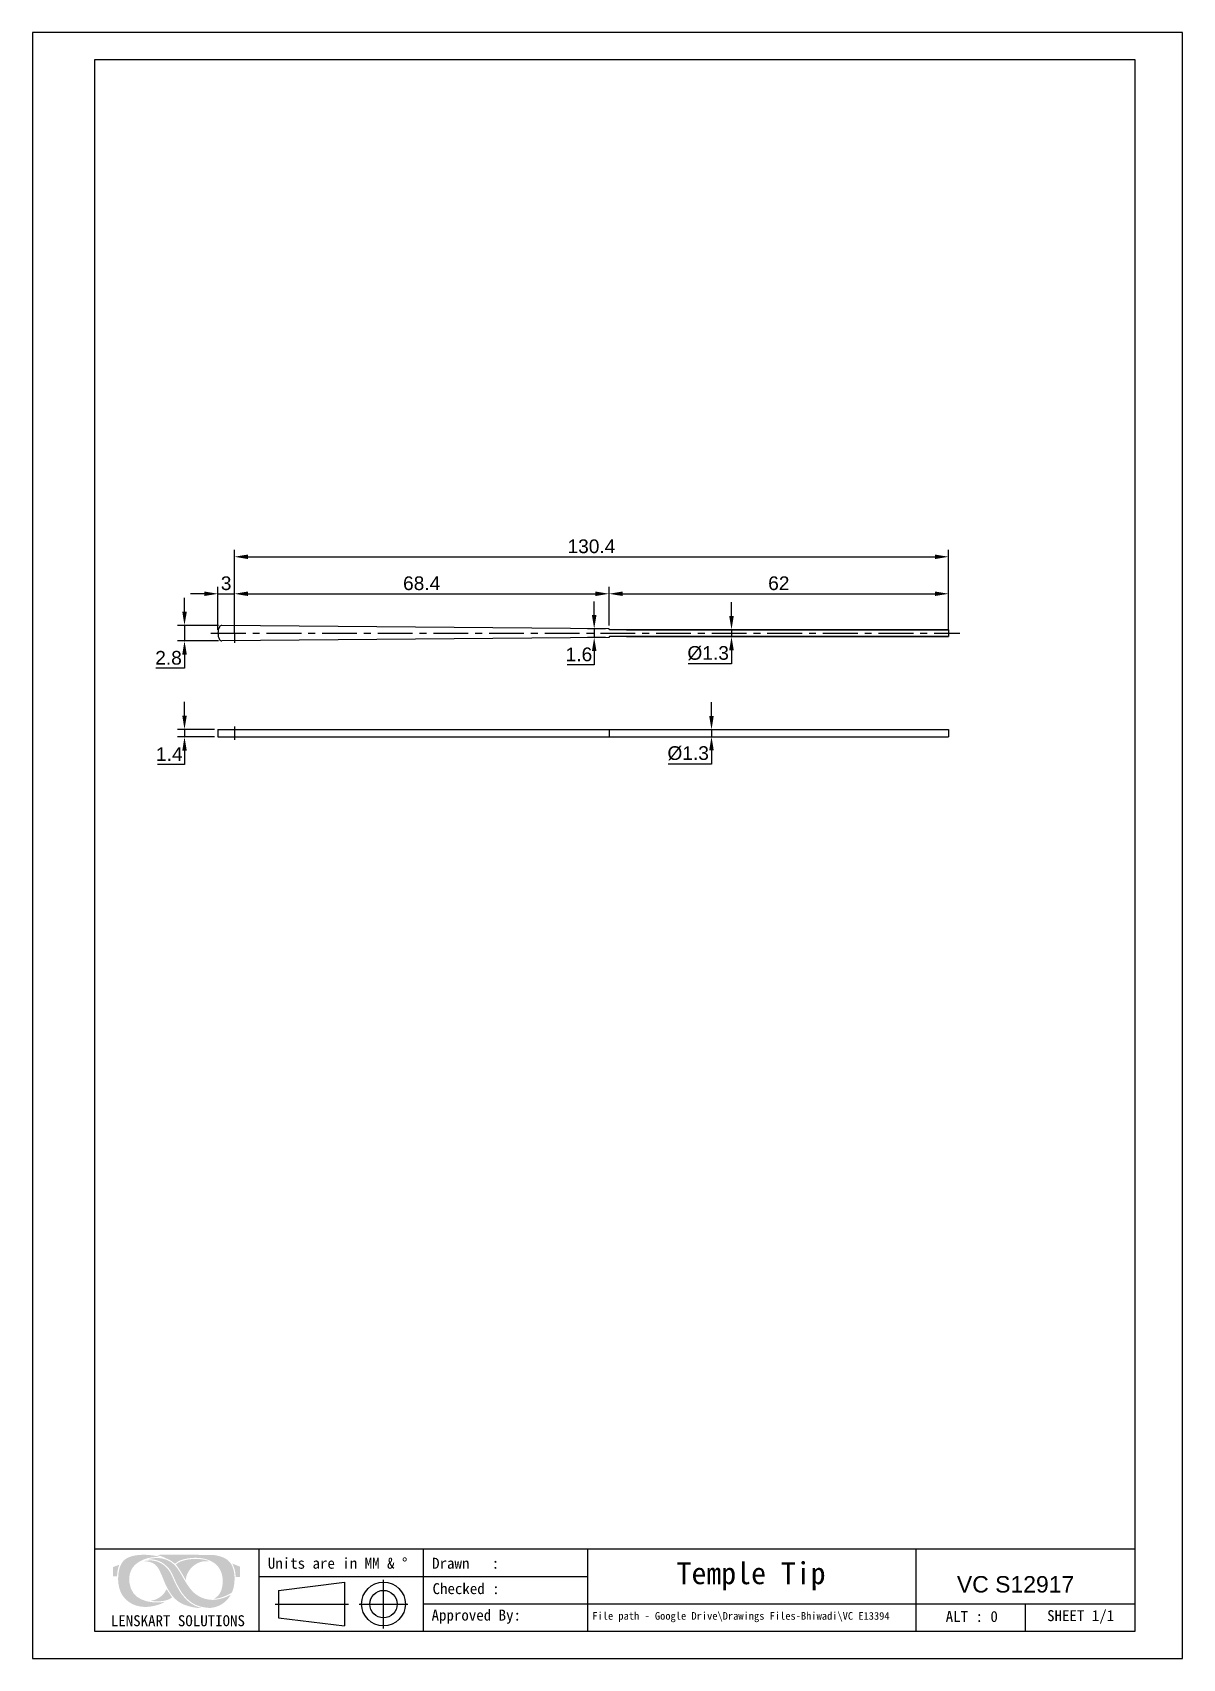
# Model space of a CAD drawing. Header units: inches. Extents: x -22 to 188, y -159 to 138.
import ezdxf

# ---------------------------------------------------------------- set-up
doc = ezdxf.new("R2010")
doc.units = ezdxf.units.IN
doc.header["$MEASUREMENT"] = 0
doc.linetypes.add('CENTER', pattern=[50.8, 31.75, -6.35, 6.35, -6.35])
doc.linetypes.add('CENTER2', pattern=[28.575, 19.05, -3.175, 3.175, -3.175])
for name, color, linetype in [('Center Line', 2, 'CENTER2'), ('Dimension', 3, 'Continuous'), ('图框-线条', 7, 'Continuous')]:
    doc.layers.add(name, color=color, linetype=linetype)
doc.layers.add('绘图层', color=7, linetype='Continuous', lineweight=15)
doc.styles.get("Standard").update_dxf_attribs({"font": 'arial.ttf'})
doc.styles.add('宋体', font='SimSun.ttf')
doc.styles.add('样式 1', font='romant.shx')
doc.dimstyles.new('ISO-25$0', dxfattribs={"dimtxt": 2.5, "dimasz": 2.5, "dimexe": 0.5, "dimexo": 1, "dimgap": 1, "dimtad": 0, "dimtih": 1, "dimtoh": 1, "dimdec": 1, "dimzin": 10, "dimdsep": 46, "dimlunit": 6, "dimtxsty": '样式 1', "dimcen": 0, "dimclrd": 256, "dimclre": 256, "dimclrt": 7, "dimazin": 0, "dimtfac": 1, "dimtdec": 1, "dimtofl": 0, "dimtmove": 0, "dimatfit": 0, "dimfxl": 1, "dimtolj": 1, "dimtzin": 10, "dimarcsym": 0})

# ---------------------------------------------------------------- blocks, each defined once
blk = doc.blocks.new('*D13')
at = {"layer": 'Defpoints', "color": 0, "transparency": 16777216}
for p in [(13.04, 29.71), (6.23, 26.87), (13.04, 26.87)]:
    blk.add_point(p, dxfattribs=at)
at = {"layer": 'Dimension', "color": 0, "lineweight": -2, "transparency": 16777216}
for p, q in [((6.23, 32.21), (6.23, 34.71)), ((12.42, 29.71), (4.98, 29.71)), ((6.23, 29.71), (6.23, 26.87)), ((12.42, 26.87), (4.98, 26.87)), ((6.23, 24.37), (6.23, 21.87)), ((6.23, 21.87), (1.01, 21.87))]:
    blk.add_line(p, q, dxfattribs=at)
at = {"layer": 'Dimension', "color": 0, "transparency": 16777216}
for points in [[(5.82, 32.21), (6.65, 32.21), (6.23, 29.71)], [(5.82, 24.37), (6.65, 24.37), (6.23, 26.87)]]:
    blk.add_solid(points, dxfattribs=at)
at = {"layer": 'Dimension', "color": 0, "transparency": 16777216, "insert": (3.31, 23.77), "char_height": 2.5, "attachment_point": 5}
blk.add_mtext('2.8', dxfattribs=at)
blk = doc.blocks.new('*D14')
at = {"layer": 'Defpoints', "color": 0, "transparency": 16777216}
for p in [(145.76, 35.48), (83.76, 29.08), (145.76, 28.92)]:
    blk.add_point(p, dxfattribs=at)
at = {"layer": 'Dimension', "color": 0, "lineweight": -2, "transparency": 16777216}
for p, q in [((83.76, 29.7), (83.76, 36.73)), ((145.76, 29.54), (145.76, 36.73)), ((86.26, 35.48), (143.26, 35.48))]:
    blk.add_line(p, q, dxfattribs=at)
at = {"layer": 'Dimension', "color": 0, "transparency": 16777216}
for points in [[(86.26, 35.9), (86.26, 35.07), (83.76, 35.48)], [(143.26, 35.9), (143.26, 35.07), (145.76, 35.48)]]:
    blk.add_solid(points, dxfattribs=at)
at = {"layer": 'Dimension', "color": 0, "transparency": 16777216, "insert": (114.76, 37.39), "char_height": 2.5, "attachment_point": 5}
blk.add_mtext('62', dxfattribs=at)
blk = doc.blocks.new('*D15')
at = {"layer": 'Defpoints', "color": 0, "transparency": 16777216}
for p in [(145.76, 42.24), (15.33, 28.29), (145.76, 28.29)]:
    blk.add_point(p, dxfattribs=at)
at = {"layer": 'Dimension', "color": 0, "lineweight": -2, "transparency": 16777216}
for p, q in [((15.33, 28.91), (15.33, 43.49)), ((17.83, 42.24), (143.26, 42.24)), ((145.76, 28.91), (145.76, 43.49))]:
    blk.add_line(p, q, dxfattribs=at)
at = {"layer": 'Dimension', "color": 0, "transparency": 16777216}
for points in [[(17.83, 42.65), (17.83, 41.82), (15.33, 42.24)], [(143.26, 42.65), (143.26, 41.82), (145.76, 42.24)]]:
    blk.add_solid(points, dxfattribs=at)
at = {"layer": 'Dimension', "color": 0, "transparency": 16777216, "insert": (80.54, 44.14), "char_height": 2.5, "attachment_point": 5}
blk.add_mtext('130.4', dxfattribs=at)
blk = doc.blocks.new('*D16')
at = {"layer": 'Defpoints', "color": 0, "transparency": 16777216}
for p in [(81.05, 27.5), (83.76, 29.08), (83.76, 27.5)]:
    blk.add_point(p, dxfattribs=at)
at = {"layer": 'Dimension', "color": 0, "lineweight": -2, "transparency": 16777216}
for p, q in [((81.05, 31.58), (81.05, 34.08)), ((83.13, 29.08), (79.8, 29.08)), ((83.13, 27.5), (79.8, 27.5)), ((81.05, 29.08), (81.05, 27.5)), ((81.05, 25), (81.05, 22.5)), ((81.05, 22.5), (76.11, 22.5))]:
    blk.add_line(p, q, dxfattribs=at)
at = {"layer": 'Dimension', "color": 0, "transparency": 16777216}
for points in [[(80.63, 31.58), (81.46, 31.58), (81.05, 29.08)], [(80.63, 25), (81.46, 25), (81.05, 27.5)]]:
    blk.add_solid(points, dxfattribs=at)
at = {"layer": 'Dimension', "color": 0, "transparency": 16777216, "insert": (78.26, 24.4), "char_height": 2.5, "attachment_point": 5}
blk.add_mtext('1.6', dxfattribs=at)
blk = doc.blocks.new('*D17')
at = {"layer": 'Defpoints', "color": 0, "transparency": 16777216}
for p in [(105.78, 28.92), (105.78, 27.66), (106.12, 27.66)]:
    blk.add_point(p, dxfattribs=at)
at = {"layer": 'Dimension', "color": 0, "lineweight": -2, "transparency": 16777216}
for p, q in [((106.12, 31.42), (106.12, 33.92)), ((106.12, 28.92), (106.12, 27.66)), ((106.41, 28.92), (107.37, 28.92)), ((106.41, 27.66), (107.37, 27.66)), ((106.12, 25.16), (106.12, 22.66)), ((106.12, 22.66), (98.22, 22.66))]:
    blk.add_line(p, q, dxfattribs=at)
at = {"layer": 'Dimension', "color": 0, "transparency": 16777216}
for points in [[(105.7, 31.42), (106.54, 31.42), (106.12, 28.92)], [(105.7, 25.16), (106.54, 25.16), (106.12, 27.66)]]:
    blk.add_solid(points, dxfattribs=at)
at = {"layer": 'Dimension', "color": 0, "transparency": 16777216, "insert": (101.86, 24.63), "char_height": 2.5, "attachment_point": 5}
blk.add_mtext('%%C1.3', dxfattribs=at)
blk = doc.blocks.new('*D18')
at = {"layer": 'Defpoints', "color": 0, "transparency": 16777216}
for p in [(6.23, 9.32), (12.33, 10.72), (12.33, 9.32)]:
    blk.add_point(p, dxfattribs=at)
at = {"layer": 'Dimension', "color": 0, "lineweight": -2, "transparency": 16777216}
for p, q in [((6.23, 13.22), (6.23, 15.72)), ((11.7, 10.72), (4.98, 10.72)), ((11.7, 9.32), (4.98, 9.32)), ((6.23, 10.72), (6.23, 9.32)), ((6.23, 6.82), (6.23, 4.32)), ((6.23, 4.32), (1.3, 4.32))]:
    blk.add_line(p, q, dxfattribs=at)
at = {"layer": 'Dimension', "color": 0, "transparency": 16777216}
for points in [[(5.82, 13.22), (6.65, 13.22), (6.23, 10.72)], [(5.82, 6.82), (6.65, 6.82), (6.23, 9.32)]]:
    blk.add_solid(points, dxfattribs=at)
at = {"layer": 'Dimension', "color": 0, "transparency": 16777216, "insert": (3.45, 6.2), "char_height": 2.5, "attachment_point": 5}
blk.add_mtext('1.4', dxfattribs=at)
blk = doc.blocks.new('*D19')
at = {"layer": 'Defpoints', "color": 0, "transparency": 16777216}
for p in [(99.76, 10.67), (99.76, 9.37), (102.47, 9.37)]:
    blk.add_point(p, dxfattribs=at)
at = {"layer": 'Dimension', "color": 0, "lineweight": -2, "transparency": 16777216}
for p, q in [((102.47, 13.17), (102.47, 15.67)), ((100.38, 10.67), (103.72, 10.67)), ((100.38, 9.37), (103.72, 9.37)), ((102.47, 10.67), (102.47, 9.37)), ((102.47, 6.87), (102.47, 4.37)), ((102.47, 4.37), (94.57, 4.37))]:
    blk.add_line(p, q, dxfattribs=at)
at = {"layer": 'Dimension', "color": 0, "transparency": 16777216}
for points in [[(102.05, 13.17), (102.88, 13.17), (102.47, 10.67)], [(102.05, 6.87), (102.88, 6.87), (102.47, 9.37)]]:
    blk.add_solid(points, dxfattribs=at)
at = {"layer": 'Dimension', "color": 0, "transparency": 16777216, "insert": (98.21, 6.34), "char_height": 2.5, "attachment_point": 5}
blk.add_mtext('%%C1.3', dxfattribs=at)
blk = doc.blocks.new('*D12')
at = {"layer": 'Defpoints', "color": 0, "transparency": 16777216}
for p in [(83.76, 35.48), (15.33, 28.29), (83.76, 29.08)]:
    blk.add_point(p, dxfattribs=at)
at = {"layer": 'Dimension', "color": 0, "lineweight": -2, "transparency": 16777216}
for p, q in [((15.33, 28.91), (15.33, 36.73)), ((83.76, 29.7), (83.76, 36.73)), ((17.83, 35.48), (81.26, 35.48))]:
    blk.add_line(p, q, dxfattribs=at)
at = {"layer": 'Dimension', "color": 0, "transparency": 16777216}
for points in [[(17.83, 35.9), (17.83, 35.07), (15.33, 35.48)], [(81.26, 35.9), (81.26, 35.07), (83.76, 35.48)]]:
    blk.add_solid(points, dxfattribs=at)
at = {"layer": 'Dimension', "color": 0, "transparency": 16777216, "insert": (49.54, 37.39), "char_height": 2.5, "attachment_point": 5}
blk.add_mtext('68.4', dxfattribs=at)
blk = doc.blocks.new('*D20')
at = {"layer": 'Defpoints', "color": 0, "transparency": 16777216}
for p in [(15.33, 35.48), (12.33, 28.29), (15.33, 28.29)]:
    blk.add_point(p, dxfattribs=at)
at = {"layer": 'Dimension', "color": 0, "lineweight": -2, "transparency": 16777216}
for p, q in [((12.33, 28.91), (12.33, 36.73)), ((15.33, 28.91), (15.33, 36.73)), ((9.83, 35.48), (7.33, 35.48)), ((12.33, 35.48), (15.33, 35.48)), ((17.83, 35.48), (20.33, 35.48))]:
    blk.add_line(p, q, dxfattribs=at)
at = {"layer": 'Dimension', "color": 0, "transparency": 16777216}
for points in [[(9.83, 35.9), (9.83, 35.07), (12.33, 35.48)], [(17.83, 35.9), (17.83, 35.07), (15.33, 35.48)]]:
    blk.add_solid(points, dxfattribs=at)
at = {"layer": 'Dimension', "color": 0, "transparency": 16777216, "insert": (13.83, 37.39), "char_height": 2.5, "attachment_point": 5}
blk.add_mtext('3', dxfattribs=at)

msp = doc.modelspace()

# ---------------------------------------------------------------- hatches: boundary and pattern name
at = {"layer": '图框-线条', "lineweight": 0, "ltscale": 0.1}
h = msp.add_hatch(color=252, dxfattribs=at)
edge = h.paths.add_edge_path()
edge.add_spline(control_points=[(-6.82, -142.3), (-6.82, -142.3), (-6.82, -144.02), (-6.82, -144.02), (-6.82, -144.02), (-6.82, -144.02), (-6.11, -144.02), (-6.11, -144.02), (-6.11, -144.02), (-6.06, -143.62), (-6.05, -143.27), (-5.97, -142.87), (-5.97, -142.87), (-5.9, -142.52), (-5.8, -142.17), (-5.67, -141.87), (-5.67, -141.87), (-5.67, -141.87), (-6.82, -142.3), (-6.82, -142.3)], knot_values=[0, 0, 0, 0, 0.166667, 0.166667, 0.166667, 0.166667, 0.333333, 0.333333, 0.333333, 0.333333, 0.5, 0.5, 0.5, 0.5, 0.666667, 0.666667, 0.666667, 0.666667, 1, 1, 1, 1], degree=3, periodic=0)
edge = h.paths.add_edge_path()
edge.add_spline(control_points=[(15.58, -144.09), (15.58, -144.09), (16.39, -144.1), (16.39, -144.1), (16.39, -144.1), (16.39, -144.1), (16.39, -142.24), (16.39, -142.24), (16.39, -142.24), (16.39, -142.24), (14.98, -141.68), (14.98, -141.68), (14.98, -141.68), (15.12, -142.04), (15.28, -142.3), (15.39, -142.75), (15.39, -142.75), (15.5, -143.21), (15.54, -143.6), (15.58, -144.09)], knot_values=[0, 0, 0, 0, 0.166667, 0.166667, 0.166667, 0.166667, 0.333333, 0.333333, 0.333333, 0.333333, 0.5, 0.5, 0.5, 0.5, 0.666667, 0.666667, 0.666667, 0.666667, 1, 1, 1, 1], degree=3, periodic=0)
edge = h.paths.add_edge_path(flags=17)
edge.add_spline(control_points=[(0.1, -148.44), (0.23, -148.54), (1.05, -148.56), (1.2, -148.56), (1.2, -148.56), (2.07, -148.59), (3.4, -148.38), (3.97, -147.82), (3.97, -147.82), (3.92, -147.74), (3.89, -147.7), (3.83, -147.64), (3.83, -147.64), (3.83, -147.64), (2.96, -146.35), (2.96, -146.35), (2.96, -146.35), (2.75, -146.61), (2.66, -147.1), (1.86, -147.72), (1.86, -147.72), (1.39, -148.08), (0.83, -148.34), (0.1, -148.44)], knot_values=[0, 0, 0, 0, 0.142857, 0.142857, 0.142857, 0.142857, 0.285714, 0.285714, 0.285714, 0.285714, 0.428571, 0.428571, 0.428571, 0.428571, 0.571429, 0.571429, 0.571429, 0.571429, 0.714286, 0.714286, 0.714286, 0.714286, 1, 1, 1, 1], degree=3, periodic=0)
edge = h.paths.add_edge_path(flags=17)
edge.add_spline(control_points=[(4.65, -141.86), (4.69, -141.94), (4.71, -141.93), (4.77, -142), (4.77, -142), (5.42, -142.75), (6.35, -144.54), (6.47, -144.66), (6.47, -144.66), (6.53, -143.16), (7.78, -141.85), (9.02, -141.42), (9.02, -141.42), (9.66, -141.2), (10.01, -141.19), (10.73, -141.26), (10.73, -141.26), (10.5, -141.06), (9.49, -140.9), (9.24, -140.87), (9.24, -140.87), (8.02, -140.73), (6.27, -140.85), (5.19, -141.45), (5.19, -141.45), (5.02, -141.54), (4.71, -141.74), (4.65, -141.86)], knot_values=[0, 0, 0, 0, 0.125, 0.125, 0.125, 0.125, 0.25, 0.25, 0.25, 0.25, 0.375, 0.375, 0.375, 0.375, 0.5, 0.5, 0.5, 0.5, 0.625, 0.625, 0.625, 0.625, 0.75, 0.75, 0.75, 0.75, 1, 1, 1, 1], degree=3, periodic=0)
edge = h.paths.add_edge_path()
edge.add_spline(control_points=[(4.07, -144.21), (3.66, -143.3), (3.53, -143.04), (2.89, -142.35), (2.89, -142.35), (2.02, -141.41), (0.67, -140.94), (-0.65, -141.12), (-0.65, -141.12), (-0.74, -141.13), (-0.82, -141.14), (-0.9, -141.16), (-0.9, -141.16), (-0.9, -141.16), (-1.13, -141.23), (-1.13, -141.23), (-1.13, -141.23), (-0.37, -141.27), (0.23, -141.38), (0.74, -141.76), (0.74, -141.76), (1.25, -142.15), (1.44, -142.45), (1.76, -143.11), (1.76, -143.11), (2.29, -144.19), (2.65, -145.41), (3.24, -146.41), (3.24, -146.41), (3.87, -147.47), (4.48, -148.26), (5.55, -148.88), (5.55, -148.88), (6.4, -149.37), (8.19, -149.84), (9.38, -149.8), (9.38, -149.8), (9.25, -149.73), (9.07, -149.7), (8.91, -149.66), (8.91, -149.66), (6.7, -148.98), (5.42, -147.11), (4.45, -145.05), (4.45, -145.05), (4.31, -144.77), (4.19, -144.5), (4.07, -144.21)], knot_values=[0, 0, 0, 0, 0.076923, 0.076923, 0.076923, 0.076923, 0.153846, 0.153846, 0.153846, 0.153846, 0.230769, 0.230769, 0.230769, 0.230769, 0.307692, 0.307692, 0.307692, 0.307692, 0.384615, 0.384615, 0.384615, 0.384615, 0.461538, 0.461538, 0.461538, 0.461538, 0.538462, 0.538462, 0.538462, 0.538462, 0.615385, 0.615385, 0.615385, 0.615385, 0.692308, 0.692308, 0.692308, 0.692308, 0.769231, 0.769231, 0.769231, 0.769231, 0.846154, 0.846154, 0.846154, 0.846154, 1, 1, 1, 1], degree=3, periodic=0)
edge = h.paths.add_edge_path()
edge.add_spline(control_points=[(14.69, -147.36), (14.66, -147.36), (13.83, -147.75), (13.67, -147.82), (13.67, -147.82), (13.32, -147.95), (12.9, -148.08), (12.51, -148.16), (12.51, -148.16), (11.53, -148.35), (10.82, -148.34), (9.89, -148.07), (9.89, -148.07), (8.3, -147.61), (7.38, -146.5), (6.63, -145.34), (6.63, -145.34), (5.31, -143.29), (4.77, -141.3), (2.22, -140.75), (2.22, -140.75), (1.8, -140.66), (1.28, -140.62), (0.83, -140.66), (0.83, -140.66), (0.53, -140.68), (-0.19, -140.75), (-0.42, -140.89), (-0.42, -140.89), (0.71, -140.86), (1.59, -141.08), (2.38, -141.65), (2.38, -141.65), (4.04, -142.83), (4.09, -144.08), (4.95, -145.62), (4.95, -145.62), (5.37, -146.36), (5.67, -146.94), (6.24, -147.61), (6.24, -147.61), (7.43, -148.99), (8.69, -149.61), (10.63, -149.75), (10.63, -149.75), (11.57, -149.82), (12.51, -149.41), (13.13, -149.02), (13.13, -149.02), (13.56, -148.75), (13.89, -148.41), (14.21, -148.04), (14.21, -148.04), (14.38, -147.85), (14.56, -147.57), (14.69, -147.36)], knot_values=[0, 0, 0, 0, 0.066667, 0.066667, 0.066667, 0.066667, 0.133333, 0.133333, 0.133333, 0.133333, 0.2, 0.2, 0.2, 0.2, 0.266667, 0.266667, 0.266667, 0.266667, 0.333333, 0.333333, 0.333333, 0.333333, 0.4, 0.4, 0.4, 0.4, 0.466667, 0.466667, 0.466667, 0.466667, 0.533333, 0.533333, 0.533333, 0.533333, 0.6, 0.6, 0.6, 0.6, 0.666667, 0.666667, 0.666667, 0.666667, 0.733333, 0.733333, 0.733333, 0.733333, 0.8, 0.8, 0.8, 0.8, 0.866667, 0.866667, 0.866667, 0.866667, 1, 1, 1, 1], degree=3, periodic=0)
edge = h.paths.add_edge_path()
edge.add_spline(control_points=[(4.49, -141.7), (5.05, -141.26), (5.22, -141.13), (6.04, -140.9), (6.04, -140.9), (7.91, -140.37), (10.32, -140.51), (11.79, -141.66), (11.79, -141.66), (12.59, -142.29), (13.24, -143.4), (13.21, -144.95), (13.21, -144.95), (13.18, -146.09), (12.9, -147.2), (11.99, -147.85), (11.99, -147.85), (11.93, -147.9), (11.68, -148.05), (11.63, -148.07), (11.63, -148.07), (12.52, -148.12), (13.91, -147.52), (14.65, -147.1), (14.65, -147.1), (14.92, -146.95), (14.89, -146.97), (15.01, -146.65), (15.01, -146.65), (15.48, -145.39), (15.49, -143.64), (15.07, -142.42), (15.07, -142.42), (14.87, -141.85), (14.66, -141.56), (14.29, -141.19), (14.29, -141.19), (13.53, -140.43), (12.02, -140.07), (10.93, -140.07), (10.93, -140.07), (7.7, -140.07), (4.4, -140.04), (1.19, -140.07), (1.19, -140.07), (1.42, -140.18), (1.84, -140.27), (2.11, -140.37), (2.11, -140.37), (2.38, -140.47), (3.56, -141.02), (3.79, -141.16), (3.79, -141.16), (4.11, -141.36), (4.43, -141.67), (4.49, -141.7)], knot_values=[0, 0, 0, 0, 0.066667, 0.066667, 0.066667, 0.066667, 0.133333, 0.133333, 0.133333, 0.133333, 0.2, 0.2, 0.2, 0.2, 0.266667, 0.266667, 0.266667, 0.266667, 0.333333, 0.333333, 0.333333, 0.333333, 0.4, 0.4, 0.4, 0.4, 0.466667, 0.466667, 0.466667, 0.466667, 0.533333, 0.533333, 0.533333, 0.533333, 0.6, 0.6, 0.6, 0.6, 0.666667, 0.666667, 0.666667, 0.666667, 0.733333, 0.733333, 0.733333, 0.733333, 0.8, 0.8, 0.8, 0.8, 0.866667, 0.866667, 0.866667, 0.866667, 1, 1, 1, 1], degree=3, periodic=0)
edge = h.paths.add_edge_path()
edge.add_spline(control_points=[(2.71, -148.65), (2.57, -148.65), (2.31, -148.71), (2.15, -148.72), (2.15, -148.72), (-0.42, -148.96), (-3.46, -148.28), (-3.83, -145.14), (-3.83, -145.14), (-4, -143.67), (-3.54, -142.35), (-2.37, -141.54), (-2.37, -141.54), (-1.19, -140.74), (-0.02, -140.42), (1.71, -140.47), (1.71, -140.47), (1.71, -140.47), (1.02, -140.27), (1.02, -140.27), (1.02, -140.27), (-0.51, -139.95), (-2.8, -139.93), (-4.15, -140.6), (-4.15, -140.6), (-4.91, -140.98), (-5.33, -141.55), (-5.63, -142.5), (-5.63, -142.5), (-6.13, -144.12), (-5.98, -146.62), (-4.76, -147.9), (-4.76, -147.9), (-4.61, -148.06), (-4.53, -148.18), (-4.35, -148.33), (-4.35, -148.33), (-4.16, -148.48), (-4.12, -148.53), (-3.88, -148.7), (-3.88, -148.7), (-2.3, -149.82), (-0.25, -149.75), (1.55, -149.15), (1.55, -149.15), (1.76, -149.08), (1.97, -149), (2.16, -148.91), (2.16, -148.91), (2.28, -148.86), (2.64, -148.67), (2.71, -148.65)], knot_values=[0, 0, 0, 0, 0.071429, 0.071429, 0.071429, 0.071429, 0.142857, 0.142857, 0.142857, 0.142857, 0.214286, 0.214286, 0.214286, 0.214286, 0.285714, 0.285714, 0.285714, 0.285714, 0.357143, 0.357143, 0.357143, 0.357143, 0.428571, 0.428571, 0.428571, 0.428571, 0.5, 0.5, 0.5, 0.5, 0.571429, 0.571429, 0.571429, 0.571429, 0.642857, 0.642857, 0.642857, 0.642857, 0.714286, 0.714286, 0.714286, 0.714286, 0.785714, 0.785714, 0.785714, 0.785714, 0.857143, 0.857143, 0.857143, 0.857143, 1, 1, 1, 1], degree=3, periodic=0)

# ---------------------------------------------------------------- linework, layer by layer
for p, q in [((179.82, 133), (-10.18, 133)), ((-10.18, 133), (-10.18, -154)), ((179.82, -154), (179.82, 133)), ((83.76, 29.08), (13.04, 29.71)), ((83.76, 27.5), (13.04, 26.87)), ((86.97, 28.92), (145.76, 28.92)), ((86.97, 27.66), (145.76, 27.66)), ((12.33, 10.72), (12.33, 9.32)), ((83.76, 10.72), (83.76, 9.32)), ((145.76, 10.67), (145.76, 9.37)), ((-10.18, -139), (179.82, -139)), ((19.82, -139), (19.82, -154)), ((49.82, -139), (49.82, -154)), ((79.82, -139), (79.82, -154)), ((139.82, -154), (139.82, -139)), ((19.82, -144), (79.82, -144)), ((23.42, -146.56), (35.42, -145.06)), ((35.42, -145.06), (35.42, -153.06)), ((42.57, -153.5), (42.57, -144.61)), ((23.42, -146.56), (23.42, -151.56)), ((22.76, -149.06), (36.15, -149.06)), ((38.12, -149.06), (47.01, -149.06)), ((49.82, -149), (179.82, -149)), ((159.82, -154), (159.82, -149)), ((-10.18, -154), (179.82, -154)), ((23.42, -151.56), (35.42, -153.06))]:
    msp.add_line(p, q)
msp.add_lwpolyline([(-21.52, -159), (188.48, -159), (188.48, 138), (-21.52, 138)], close=True)
for points in [[(145.76, 28.92), (83.92, 28.92, -0.414214), (83.76, 29.08), (83.76, 29.08)], [(145.76, 27.66), (83.92, 27.66, 0.414214), (83.76, 27.5), (83.76, 27.5)]]:
    msp.add_lwpolyline(points, format="xyb")
for points in [[(145.76, 28.92), (145.76, 27.66)], [(12.33, 10.72), (83.76, 10.72)], [(12.33, 9.32), (83.76, 9.32)], [(83.76, 10.67), (145.76, 10.67)], [(83.76, 9.37), (145.76, 9.37)]]:
    msp.add_lwpolyline(points)
for radius in [4, 2.5]:
    msp.add_circle((42.57, -149.06), radius)
for centre, radius, start, end in [((13.04, 29.21), 0.5, 89.368, 153.1548), ((14.98, 28.27), 2.65, 153.9861, 179.6112), ((14.98, 28.31), 2.65, 180.3888, 206.0139), ((13.04, 27.37), 0.5, 206.8452, 270.632)]:
    msp.add_arc(centre, radius, start, end)
at = {"layer": 'Center Line', "linetype": 'CENTER', "ltscale": 0.2}
for q in [(15.33, 30.08), (15.33, 26.49)]:
    msp.add_line((15.33, 28.29), q, dxfattribs=at)
for points in [[(11.06, 28.29), (147.79, 28.29)], [(15.33, 11.22), (15.33, 8.82)]]:
    msp.add_lwpolyline(points, dxfattribs=at)

# ---------------------------------------------------------------- texts
at = {"insert": (158, -145.47), "char_height": 3, "width": 34.3483, "attachment_point": 5}
msp.add_mtext('VC S12917', dxfattribs=at)
at = {"layer": '绘图层', "color": 7, "linetype": 'ByBlock', "lineweight": 9, "attachment_point": 5, "style": '宋体'}
for s, insert, char_height, width in [('\\pxql;{\\fNSimSun|b0|i0|c0|p49;Units are in MM & %%D}', (36.72, -141.62), 2, 30.5443), ('\\pxql;{\\fNSimSun|b0|i0|c0|p49;Drawn   : }', (66.72, -141.62), 2, 30.5443), ('{\\fNSimSun|b0|i0|c0|p49;Temple Tip}', (109.7, -144), 4, 58.2869), ('\\pxql;{\\fNSimSun|b0|i0|c0|p49;Checked : }', (62.98, -146.26), 2, 22.9015), ('{\\fSimSun|b0|i0|c134|p2;LENSKART SOLUTIONS}', (5.02, -152.12), 2, 58.9745), ('\\pxql;{\\fNSimSun|b0|i0|c0|p49;Approved By:}', (62.8, -151.37), 2, 22.9015), ('\\pxql;{\\fNSimSun|b0|i0|c0|p49;File path - Google Drive\\\\Drawings Files-Bhiwadi\\\\VC E13394}', (125.65, -151.45), 1.4, 89.89), ('{\\fNSimSun|b0|i0|c0|p49;ALT : 0}', (150, -151.34), 2, 17.2791), ('{\\fNSimSun|b0|i0|c0|p49;SHEET 1/1}', (169.88, -151.42), 2, 17.2791)]:
    msp.add_mtext(s, dxfattribs=dict(at, insert=insert, char_height=char_height, width=width))

# ---------------------------------------------------------------- dimensions: what is measured, and where the dimension line sits
at = {"layer": 'Dimension'}
for base, p1, p2, picture, middle in [((145.76, 42.24), (15.33, 28.29), (145.76, 28.29), '*D15', (80.54, 44.14)), ((15.33, 35.48), (12.33, 28.29), (15.33, 28.29), '*D20', (13.83, 37.39)), ((83.76, 35.48), (15.33, 28.29), (83.76, 29.08), '*D12', (49.54, 37.39)), ((145.76, 35.48), (83.76, 29.08), (145.76, 28.92), '*D14', (114.76, 37.39))]:
    dim = msp.add_linear_dim(base=base, p1=p1, p2=p2, dimstyle='ISO-25$0', override={"dimexe": 1.25, "dimexo": 0.625, "dimgap": 0.625, "dimtad": 1, "dimzin": 8, "dimlunit": 2, "dimpost": '<>', "dimtxsty": 'Standard', "dimcen": 2.5, "dimclrd": 0, "dimclre": 0, "dimclrt": 0, "dimadec": 0, "dimtdec": 2, "dimtofl": 1, "dimatfit": 3, "dimtolj": 0, "dimtzin": 8}, dxfattribs=at)
    dim.commit()
    dim.dimension.update_dxf_attribs({"geometry": picture, "text_midpoint": middle})
for base, p1, p2, picture, middle in [((6.23, 26.87), (13.04, 29.71), (13.04, 26.87), '*D13', (3.31, 23.77)), ((81.05, 27.5), (83.76, 29.08), (83.76, 27.5), '*D16', (78.26, 24.4)), ((6.23, 9.32), (12.33, 10.72), (12.33, 9.32), '*D18', (3.45, 6.2))]:
    dim = msp.add_linear_dim(base=base, p1=p1, p2=p2, angle=90, dimstyle='ISO-25$0', override={"dimexe": 1.25, "dimexo": 0.625, "dimgap": 0.625, "dimtad": 1, "dimzin": 8, "dimlunit": 2, "dimpost": '<>', "dimtxsty": 'Standard', "dimcen": 2.5, "dimclrd": 0, "dimclre": 0, "dimclrt": 0, "dimadec": 0, "dimtdec": 2, "dimtofl": 1, "dimatfit": 3, "dimtolj": 0, "dimtzin": 8}, dxfattribs=at)
    dim.commit()
    dim.dimension.update_dxf_attribs({"geometry": picture, "text_midpoint": middle})
for base, p1, p2, picture, middle in [((106.12, 27.66), (105.78, 28.92), (105.78, 27.66), '*D17', (101.86, 24.63)), ((102.47, 9.37), (99.76, 10.67), (99.76, 9.37), '*D19', (98.21, 6.34))]:
    dim = msp.add_linear_dim(base=base, p1=p1, p2=p2, angle=90, text='%%C<>', dimstyle='ISO-25$0', override={"dimexe": 1.25, "dimexo": 0.625, "dimgap": 0.625, "dimtad": 1, "dimzin": 8, "dimlunit": 2, "dimpost": '<>', "dimtxsty": 'Standard', "dimcen": 2.5, "dimclrd": 0, "dimclre": 0, "dimclrt": 0, "dimadec": 0, "dimtdec": 2, "dimtofl": 1, "dimatfit": 3, "dimtolj": 0, "dimtzin": 8}, dxfattribs=at)
    dim.commit()
    dim.dimension.update_dxf_attribs({"geometry": picture, "text_midpoint": middle})

doc.saveas('drawing.dxf')
